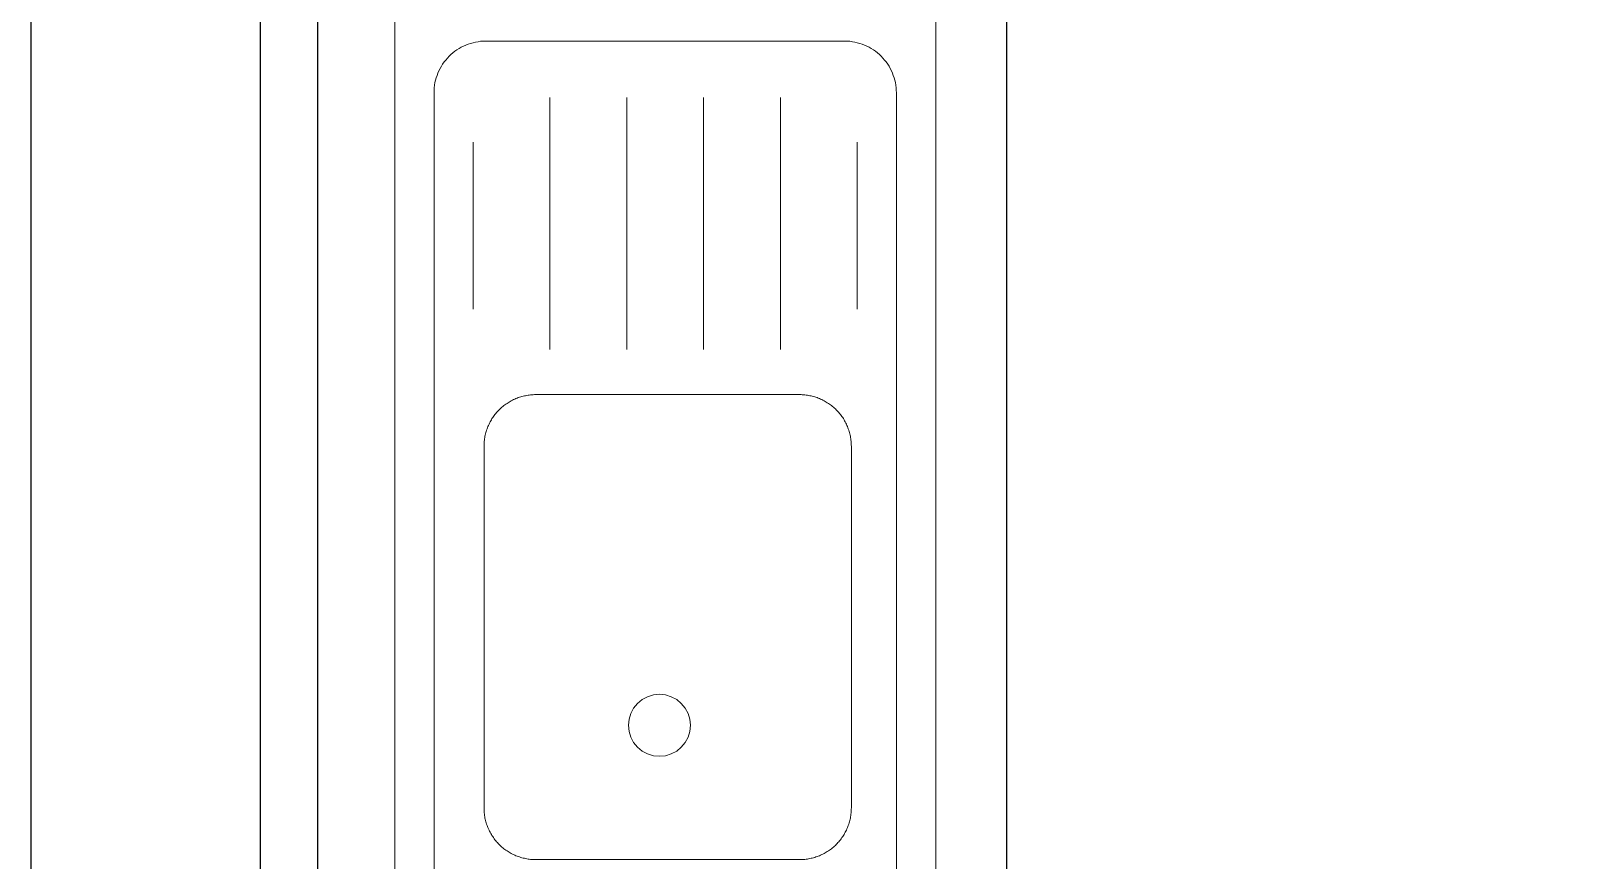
# Model space of a CAD drawing. Header units: millimetres. Extents: x 860 to 1444, y -43 to 267.
# Drawn here: x 1226.491 to 1227.829, y 228.472 to 229.195 of the extents above; entities that cross this region are included whole.
import ezdxf

# ---------------------------------------------------------------- set-up
doc = ezdxf.new("R2010")
doc.units = ezdxf.units.MM
doc.header["$MEASUREMENT"] = 0

# ---------------------------------------------------------------- blocks, each defined once
blk = doc.blocks.new('sink')
at = {"color": 152, "linetype": 'Continuous', "lineweight": 5, "true_color": 0x2776bb}
for points in [[(85.4475, 62.3047, 0), (86.9855, 62.3047, 0)], [(86.0128, 62.2705, 0), (86.9065, 62.2705, 0)], [(86.9515, 62.2255, 0), (86.9514, 62.2277, 0), (86.9513, 62.2299, 0), (86.951, 62.2321, 0), (86.9506, 62.2342, 0), (86.9501, 62.2364, 0), (86.9495, 62.2385, 0), (86.9489, 62.2406, 0), (86.9481, 62.2427, 0), (86.9472, 62.2447, 0), (86.9462, 62.2467, 0), (86.9451, 62.2486, 0), (86.9439, 62.2505, 0), (86.9426, 62.2523, 0), (86.9413, 62.254, 0), (86.9398, 62.2557, 0), (86.9383, 62.2573, 0), (86.9367, 62.2588, 0), (86.935, 62.2602, 0), (86.9333, 62.2616, 0), (86.9315, 62.2629, 0), (86.9296, 62.2641, 0), (86.9277, 62.2651, 0), (86.9257, 62.2661, 0), (86.9237, 62.267, 0), (86.9216, 62.2678, 0), (86.9195, 62.2685, 0), (86.9174, 62.2691, 0), (86.9153, 62.2696, 0), (86.9131, 62.27, 0), (86.9109, 62.2702, 0), (86.9087, 62.2704, 0), (86.9065, 62.2705, 0)], [(86.7179, 62.2363, 0), (86.8635, 62.2363, 0)], [(86.9515, 61.9127, 0), (86.9515, 62.2255, 0)], [(86.6829, 62.1694, 0), (86.9025, 62.1694, 0)], [(86.6829, 62.1025, 0), (86.9025, 62.1025, 0)], [(86.3825, 62.0641, 0), (86.382, 62.0693, 0), (86.3804, 62.0744, 0), (86.3779, 62.0791, 0), (86.3746, 62.0831, 0), (86.3705, 62.0865, 0), (86.3658, 62.089, 0), (86.3608, 62.0905, 0), (86.3555, 62.0911, 0), (86.3502, 62.0905, 0), (86.3452, 62.089, 0), (86.3405, 62.0865, 0), (86.3364, 62.0831, 0), (86.333, 62.0791, 0), (86.3305, 62.0744, 0), (86.329, 62.0693, 0), (86.3285, 62.0641, 0), (86.329, 62.0588, 0), (86.3305, 62.0537, 0), (86.333, 62.0491, 0), (86.3364, 62.045, 0), (86.3405, 62.0416, 0), (86.3452, 62.0391, 0), (86.3502, 62.0376, 0), (86.3555, 62.0371, 0), (86.3608, 62.0376, 0), (86.3658, 62.0391, 0), (86.3705, 62.0416, 0), (86.3746, 62.045, 0), (86.3779, 62.0491, 0), (86.3804, 62.0537, 0), (86.382, 62.0588, 0), (86.3825, 62.0641, 0)], [(86.6829, 62.0356, 0), (86.9025, 62.0356, 0)], [(86.6829, 61.9687, 0), (86.9025, 61.9687, 0)], [(86.9065, 61.8677, 0), (86.9087, 61.8677, 0), (86.9109, 61.8679, 0), (86.9131, 61.8681, 0), (86.9153, 61.8685, 0), (86.9174, 61.869, 0), (86.9195, 61.8696, 0), (86.9216, 61.8703, 0), (86.9237, 61.8711, 0), (86.9257, 61.872, 0), (86.9277, 61.873, 0), (86.9296, 61.8741, 0), (86.9315, 61.8752, 0), (86.9333, 61.8765, 0), (86.935, 61.8779, 0), (86.9367, 61.8793, 0), (86.9383, 61.8808, 0), (86.9398, 61.8824, 0), (86.9413, 61.8841, 0), (86.9426, 61.8858, 0), (86.9439, 61.8877, 0), (86.9451, 61.8895, 0), (86.9462, 61.8914, 0), (86.9472, 61.8934, 0), (86.9481, 61.8954, 0), (86.9489, 61.8975, 0), (86.9495, 61.8996, 0), (86.9501, 61.9017, 0), (86.9506, 61.9039, 0), (86.951, 61.9061, 0), (86.9513, 61.9082, 0), (86.9514, 61.9104, 0), (86.9515, 61.9127, 0)], [(86.7179, 61.9019, 0), (86.8635, 61.9019, 0)], [(86.9065, 61.8677, 0), (86.0128, 61.8677, 0)], [(85.4475, 61.8337, 0), (86.9855, 61.8337, 0)]]:
    blk.add_polyline3d(points, dxfattribs=at)
for points in [[(86.2642, 62.2269, -0.15), (86.2642, 62.2269), (86.2633, 62.2264), (86.2633, 62.2264, -0.15)], [(86.2652, 62.2274, -0.15), (86.2652, 62.2274), (86.2642, 62.2269), (86.2642, 62.2269, -0.15)], [(86.2663, 62.2278, -0.15), (86.2663, 62.2278), (86.2652, 62.2274), (86.2652, 62.2274, -0.15)], [(86.2673, 62.2282, -0.15), (86.2673, 62.2282), (86.2663, 62.2278), (86.2663, 62.2278, -0.15)], [(86.2683, 62.2286, -0.15), (86.2683, 62.2286), (86.2673, 62.2282), (86.2673, 62.2282, -0.15)], [(86.2694, 62.229, -0.15), (86.2694, 62.229), (86.2683, 62.2286), (86.2683, 62.2286, -0.15)], [(86.2704, 62.2293, -0.15), (86.2704, 62.2293), (86.2694, 62.229), (86.2694, 62.229, -0.15)], [(86.2715, 62.2296, -0.15), (86.2715, 62.2296), (86.2704, 62.2293), (86.2704, 62.2293, -0.15)], [(86.2726, 62.2299, -0.15), (86.2726, 62.2299), (86.2715, 62.2296), (86.2715, 62.2296, -0.15)], [(86.2736, 62.2302, -0.15), (86.2736, 62.2302), (86.2726, 62.2299), (86.2726, 62.2299, -0.15)], [(86.2747, 62.2304, -0.15), (86.2747, 62.2304), (86.2736, 62.2302), (86.2736, 62.2302, -0.15)], [(86.2758, 62.2306, -0.15), (86.2758, 62.2306), (86.2747, 62.2304), (86.2747, 62.2304, -0.15)], [(86.2769, 62.2308, -0.15), (86.2769, 62.2308), (86.2758, 62.2306), (86.2758, 62.2306, -0.15)], [(86.278, 62.2309, -0.15), (86.278, 62.2309), (86.2769, 62.2308), (86.2769, 62.2308, -0.15)], [(86.2791, 62.231, -0.15), (86.2791, 62.231), (86.278, 62.2309), (86.278, 62.2309, -0.15)], [(86.2802, 62.2311, -0.15), (86.2802, 62.2311), (86.2791, 62.231), (86.2791, 62.231, -0.15)], [(86.2813, 62.2312, -0.15), (86.2813, 62.2312), (86.2802, 62.2311), (86.2802, 62.2311, -0.15)], [(86.2824, 62.2312, -0.15), (86.2824, 62.2312), (86.2813, 62.2312), (86.2813, 62.2312, -0.15)], [(86.2835, 62.2313, -0.15), (86.2835, 62.2313), (86.2824, 62.2312), (86.2824, 62.2312, -0.15)], [(86.5985, 62.2313), (86.2835, 62.2313), (86.2835, 62.2313, -0.15), (86.5985, 62.2313, -0.15)], [(86.5996, 62.2312, -0.15), (86.5996, 62.2312), (86.5985, 62.2313), (86.5985, 62.2313, -0.15)], [(86.6007, 62.2312, -0.15), (86.6007, 62.2312), (86.5996, 62.2312), (86.5996, 62.2312, -0.15)], [(86.6018, 62.2311, -0.15), (86.6018, 62.2311), (86.6007, 62.2312), (86.6007, 62.2312, -0.15)], [(86.6029, 62.231, -0.15), (86.6029, 62.231), (86.6018, 62.2311), (86.6018, 62.2311, -0.15)], [(86.604, 62.2309, -0.15), (86.604, 62.2309), (86.6029, 62.231), (86.6029, 62.231, -0.15)], [(86.6051, 62.2308, -0.15), (86.6051, 62.2308), (86.604, 62.2309), (86.604, 62.2309, -0.15)], [(86.6062, 62.2306, -0.15), (86.6062, 62.2306), (86.6051, 62.2308), (86.6051, 62.2308, -0.15)], [(86.6073, 62.2304, -0.15), (86.6073, 62.2304), (86.6062, 62.2306), (86.6062, 62.2306, -0.15)], [(86.6083, 62.2302, -0.15), (86.6083, 62.2302), (86.6073, 62.2304), (86.6073, 62.2304, -0.15)], [(86.6094, 62.2299, -0.15), (86.6094, 62.2299), (86.6083, 62.2302), (86.6083, 62.2302, -0.15)], [(86.6105, 62.2296, -0.15), (86.6105, 62.2296), (86.6094, 62.2299), (86.6094, 62.2299, -0.15)], [(86.6115, 62.2293, -0.15), (86.6115, 62.2293), (86.6105, 62.2296), (86.6105, 62.2296, -0.15)], [(86.6126, 62.229, -0.15), (86.6126, 62.229), (86.6115, 62.2293), (86.6115, 62.2293, -0.15)], [(86.6136, 62.2286, -0.15), (86.6136, 62.2286), (86.6126, 62.229), (86.6126, 62.229, -0.15)], [(86.6147, 62.2282, -0.15), (86.6147, 62.2282), (86.6136, 62.2286), (86.6136, 62.2286, -0.15)], [(86.6157, 62.2278, -0.15), (86.6157, 62.2278), (86.6147, 62.2282), (86.6147, 62.2282, -0.15)], [(86.6167, 62.2274, -0.15), (86.6167, 62.2274), (86.6157, 62.2278), (86.6157, 62.2278, -0.15)], [(86.6177, 62.2269, -0.15), (86.6177, 62.2269), (86.6167, 62.2274), (86.6167, 62.2274, -0.15)], [(86.6187, 62.2264, -0.15), (86.6187, 62.2264), (86.6177, 62.2269), (86.6177, 62.2269, -0.15)], [(86.248, 62.2139, -0.15), (86.248, 62.2139), (86.2473, 62.2131), (86.2473, 62.2131, -0.15)], [(86.2487, 62.2148, -0.15), (86.2487, 62.2148), (86.248, 62.2139), (86.248, 62.2139, -0.15)], [(86.2494, 62.2156, -0.15), (86.2494, 62.2156), (86.2487, 62.2148), (86.2487, 62.2148, -0.15)], [(86.2501, 62.2165, -0.15), (86.2501, 62.2165), (86.2494, 62.2156), (86.2494, 62.2156, -0.15)], [(86.2509, 62.2173, -0.15), (86.2509, 62.2173), (86.2501, 62.2165), (86.2501, 62.2165, -0.15)], [(86.2517, 62.2181, -0.15), (86.2517, 62.2181), (86.2509, 62.2173), (86.2509, 62.2173, -0.15)], [(86.2525, 62.2188, -0.15), (86.2525, 62.2188), (86.2517, 62.2181), (86.2517, 62.2181, -0.15)], [(86.2533, 62.2196, -0.15), (86.2533, 62.2196), (86.2525, 62.2188), (86.2525, 62.2188, -0.15)], [(86.2541, 62.2203, -0.15), (86.2541, 62.2203), (86.2533, 62.2196), (86.2533, 62.2196, -0.15)], [(86.2549, 62.221, -0.15), (86.2549, 62.221), (86.2541, 62.2203), (86.2541, 62.2203, -0.15)], [(86.2558, 62.2217, -0.15), (86.2558, 62.2217), (86.2549, 62.221), (86.2549, 62.221, -0.15)], [(86.2567, 62.2224, -0.15), (86.2567, 62.2224), (86.2558, 62.2217), (86.2558, 62.2217, -0.15)], [(86.2576, 62.223, -0.15), (86.2576, 62.223), (86.2567, 62.2224), (86.2567, 62.2224, -0.15)], [(86.2585, 62.2237, -0.15), (86.2585, 62.2237), (86.2576, 62.223), (86.2576, 62.223, -0.15)], [(86.2594, 62.2243, -0.15), (86.2594, 62.2243), (86.2585, 62.2237), (86.2585, 62.2237, -0.15)], [(86.2604, 62.2249, -0.15), (86.2604, 62.2249), (86.2594, 62.2243), (86.2594, 62.2243, -0.15)], [(86.2613, 62.2254, -0.15), (86.2613, 62.2254), (86.2604, 62.2249), (86.2604, 62.2249, -0.15)], [(86.2623, 62.2259, -0.15), (86.2623, 62.2259), (86.2613, 62.2254), (86.2613, 62.2254, -0.15)], [(86.2633, 62.2264, -0.15), (86.2633, 62.2264), (86.2623, 62.2259), (86.2623, 62.2259, -0.15)], [(86.6197, 62.2259, -0.15), (86.6197, 62.2259), (86.6187, 62.2264), (86.6187, 62.2264, -0.15)], [(86.6207, 62.2254, -0.15), (86.6207, 62.2254), (86.6197, 62.2259), (86.6197, 62.2259, -0.15)], [(86.6216, 62.2249, -0.15), (86.6216, 62.2249), (86.6207, 62.2254), (86.6207, 62.2254, -0.15)], [(86.6226, 62.2243, -0.15), (86.6226, 62.2243), (86.6216, 62.2249), (86.6216, 62.2249, -0.15)], [(86.6235, 62.2237, -0.15), (86.6235, 62.2237), (86.6226, 62.2243), (86.6226, 62.2243, -0.15)], [(86.6244, 62.223, -0.15), (86.6244, 62.223), (86.6235, 62.2237), (86.6235, 62.2237, -0.15)], [(86.6253, 62.2224, -0.15), (86.6253, 62.2224), (86.6244, 62.223), (86.6244, 62.223, -0.15)], [(86.6262, 62.2217, -0.15), (86.6262, 62.2217), (86.6253, 62.2224), (86.6253, 62.2224, -0.15)], [(86.627, 62.221, -0.15), (86.627, 62.221), (86.6262, 62.2217), (86.6262, 62.2217, -0.15)], [(86.6279, 62.2203, -0.15), (86.6279, 62.2203), (86.627, 62.221), (86.627, 62.221, -0.15)], [(86.6287, 62.2196, -0.15), (86.6287, 62.2196), (86.6279, 62.2203), (86.6279, 62.2203, -0.15)], [(86.6295, 62.2188, -0.15), (86.6295, 62.2188), (86.6287, 62.2196), (86.6287, 62.2196, -0.15)], [(86.6303, 62.2181, -0.15), (86.6303, 62.2181), (86.6295, 62.2188), (86.6295, 62.2188, -0.15)], [(86.6311, 62.2173, -0.15), (86.6311, 62.2173), (86.6303, 62.2181), (86.6303, 62.2181, -0.15)], [(86.6318, 62.2165, -0.15), (86.6318, 62.2165), (86.6311, 62.2173), (86.6311, 62.2173, -0.15)], [(86.6326, 62.2156, -0.15), (86.6326, 62.2156), (86.6318, 62.2165), (86.6318, 62.2165, -0.15)], [(86.6333, 62.2148, -0.15), (86.6333, 62.2148), (86.6326, 62.2156), (86.6326, 62.2156, -0.15)], [(86.634, 62.2139, -0.15), (86.634, 62.2139), (86.6333, 62.2148), (86.6333, 62.2148, -0.15)], [(86.6346, 62.2131, -0.15), (86.6346, 62.2131), (86.634, 62.2139), (86.634, 62.2139, -0.15)], [(86.2408, 62.2004, -0.15), (86.2408, 62.2004), (86.2404, 62.1993), (86.2404, 62.1993, -0.15)], [(86.2411, 62.2014, -0.15), (86.2411, 62.2014), (86.2408, 62.2004), (86.2408, 62.2004, -0.15)], [(86.2415, 62.2024, -0.15), (86.2415, 62.2024), (86.2411, 62.2014), (86.2411, 62.2014, -0.15)], [(86.2419, 62.2035, -0.15), (86.2419, 62.2035), (86.2415, 62.2024), (86.2415, 62.2024, -0.15)], [(86.2423, 62.2045, -0.15), (86.2423, 62.2045), (86.2419, 62.2035), (86.2419, 62.2035, -0.15)], [(86.2428, 62.2055, -0.15), (86.2428, 62.2055), (86.2423, 62.2045), (86.2423, 62.2045, -0.15)], [(86.2433, 62.2065, -0.15), (86.2433, 62.2065), (86.2428, 62.2055), (86.2428, 62.2055, -0.15)], [(86.2438, 62.2075, -0.15), (86.2438, 62.2075), (86.2433, 62.2065), (86.2433, 62.2065, -0.15)], [(86.2443, 62.2084, -0.15), (86.2443, 62.2084), (86.2438, 62.2075), (86.2438, 62.2075, -0.15)], [(86.2449, 62.2094, -0.15), (86.2449, 62.2094), (86.2443, 62.2084), (86.2443, 62.2084, -0.15)], [(86.2455, 62.2103, -0.15), (86.2455, 62.2103), (86.2449, 62.2094), (86.2449, 62.2094, -0.15)], [(86.2461, 62.2113, -0.15), (86.2461, 62.2113), (86.2455, 62.2103), (86.2455, 62.2103, -0.15)], [(86.2467, 62.2122, -0.15), (86.2467, 62.2122), (86.2461, 62.2113), (86.2461, 62.2113, -0.15)], [(86.2473, 62.2131, -0.15), (86.2473, 62.2131), (86.2467, 62.2122), (86.2467, 62.2122, -0.15)], [(86.6353, 62.2122, -0.15), (86.6353, 62.2122), (86.6346, 62.2131), (86.6346, 62.2131, -0.15)], [(86.6359, 62.2113, -0.15), (86.6359, 62.2113), (86.6353, 62.2122), (86.6353, 62.2122, -0.15)], [(86.6365, 62.2103, -0.15), (86.6365, 62.2103), (86.6359, 62.2113), (86.6359, 62.2113, -0.15)], [(86.6371, 62.2094, -0.15), (86.6371, 62.2094), (86.6365, 62.2103), (86.6365, 62.2103, -0.15)], [(86.6376, 62.2084, -0.15), (86.6376, 62.2084), (86.6371, 62.2094), (86.6371, 62.2094, -0.15)], [(86.6382, 62.2075, -0.15), (86.6382, 62.2075), (86.6376, 62.2084), (86.6376, 62.2084, -0.15)], [(86.6387, 62.2065, -0.15), (86.6387, 62.2065), (86.6382, 62.2075), (86.6382, 62.2075, -0.15)], [(86.6392, 62.2055, -0.15), (86.6392, 62.2055), (86.6387, 62.2065), (86.6387, 62.2065, -0.15)], [(86.6396, 62.2045, -0.15), (86.6396, 62.2045), (86.6392, 62.2055), (86.6392, 62.2055, -0.15)], [(86.6401, 62.2035, -0.15), (86.6401, 62.2035), (86.6396, 62.2045), (86.6396, 62.2045, -0.15)], [(86.6405, 62.2024, -0.15), (86.6405, 62.2024), (86.6401, 62.2035), (86.6401, 62.2035, -0.15)], [(86.6409, 62.2014, -0.15), (86.6409, 62.2014), (86.6405, 62.2024), (86.6405, 62.2024, -0.15)], [(86.6412, 62.2004, -0.15), (86.6412, 62.2004), (86.6409, 62.2014), (86.6409, 62.2014, -0.15)], [(86.6415, 62.1993, -0.15), (86.6415, 62.1993), (86.6412, 62.2004), (86.6412, 62.2004, -0.15)], [(86.2386, 62.1896, -0.15), (86.2386, 62.1896), (86.2385, 62.1885), (86.2385, 62.1885, -0.15)], [(86.2385, 62.1885, -0.15), (86.2385, 62.1885), (86.2385, 62.1874), (86.2385, 62.1874, -0.15)], [(86.2385, 62.1874, -0.15), (86.2385, 62.1874), (86.2385, 62.1863), (86.2385, 62.1863, -0.15)], [(86.2387, 62.1907, -0.15), (86.2387, 62.1907), (86.2386, 62.1896), (86.2386, 62.1896, -0.15)], [(86.2388, 62.1918, -0.15), (86.2388, 62.1918), (86.2387, 62.1907), (86.2387, 62.1907, -0.15)], [(86.239, 62.1929, -0.15), (86.239, 62.1929), (86.2388, 62.1918), (86.2388, 62.1918, -0.15)], [(86.2391, 62.1939, -0.15), (86.2391, 62.1939), (86.239, 62.1929), (86.239, 62.1929, -0.15)], [(86.2394, 62.195, -0.15), (86.2394, 62.195), (86.2391, 62.1939), (86.2391, 62.1939, -0.15)], [(86.2396, 62.1961, -0.15), (86.2396, 62.1961), (86.2394, 62.195), (86.2394, 62.195, -0.15)], [(86.2398, 62.1972, -0.15), (86.2398, 62.1972), (86.2396, 62.1961), (86.2396, 62.1961, -0.15)], [(86.2401, 62.1983, -0.15), (86.2401, 62.1983), (86.2398, 62.1972), (86.2398, 62.1972, -0.15)], [(86.2404, 62.1993, -0.15), (86.2404, 62.1993), (86.2401, 62.1983), (86.2401, 62.1983, -0.15)], [(86.6419, 62.1983, -0.15), (86.6419, 62.1983), (86.6415, 62.1993), (86.6415, 62.1993, -0.15)], [(86.6421, 62.1972, -0.15), (86.6421, 62.1972), (86.6419, 62.1983), (86.6419, 62.1983, -0.15)], [(86.6424, 62.1961, -0.15), (86.6424, 62.1961), (86.6421, 62.1972), (86.6421, 62.1972, -0.15)], [(86.6426, 62.195, -0.15), (86.6426, 62.195), (86.6424, 62.1961), (86.6424, 62.1961, -0.15)], [(86.6428, 62.1939, -0.15), (86.6428, 62.1939), (86.6426, 62.195), (86.6426, 62.195, -0.15)], [(86.643, 62.1929, -0.15), (86.643, 62.1929), (86.6428, 62.1939), (86.6428, 62.1939, -0.15)], [(86.6431, 62.1918, -0.15), (86.6431, 62.1918), (86.643, 62.1929), (86.643, 62.1929, -0.15)], [(86.6433, 62.1907, -0.15), (86.6433, 62.1907), (86.6431, 62.1918), (86.6431, 62.1918, -0.15)], [(86.6434, 62.1896, -0.15), (86.6434, 62.1896), (86.6433, 62.1907), (86.6433, 62.1907, -0.15)], [(86.6434, 62.1885, -0.15), (86.6434, 62.1885), (86.6434, 62.1896), (86.6434, 62.1896, -0.15)], [(86.6435, 62.1874, -0.15), (86.6435, 62.1874), (86.6434, 62.1885), (86.6434, 62.1885, -0.15)], [(86.6435, 62.1863, -0.15), (86.6435, 62.1863), (86.6435, 62.1874), (86.6435, 62.1874, -0.15)], [(86.2385, 62.1863), (86.2385, 61.9563), (86.2385, 61.9563, -0.15), (86.2385, 62.1863, -0.15)], [(86.6435, 62.1863), (86.6435, 61.9563), (86.6435, 61.9563, -0.15), (86.6435, 62.1863, -0.15)], [(86.2385, 61.9563, -0.15), (86.2385, 61.9563), (86.2385, 61.9551), (86.2385, 61.9551, -0.15)], [(86.2385, 61.9551, -0.15), (86.2385, 61.9551), (86.2385, 61.954), (86.2385, 61.954, -0.15)], [(86.2385, 61.954, -0.15), (86.2385, 61.954), (86.2386, 61.9529), (86.2386, 61.9529, -0.15)], [(86.2386, 61.9529, -0.15), (86.2386, 61.9529), (86.2387, 61.9518), (86.2387, 61.9518, -0.15)], [(86.2387, 61.9518, -0.15), (86.2387, 61.9518), (86.2388, 61.9507), (86.2388, 61.9507, -0.15)], [(86.2388, 61.9507, -0.15), (86.2388, 61.9507), (86.239, 61.9497), (86.239, 61.9497, -0.15)], [(86.239, 61.9497, -0.15), (86.239, 61.9497), (86.2391, 61.9486), (86.2391, 61.9486, -0.15)], [(86.2391, 61.9486, -0.15), (86.2391, 61.9486), (86.2394, 61.9475), (86.2394, 61.9475, -0.15)], [(86.2394, 61.9475, -0.15), (86.2394, 61.9475), (86.2396, 61.9464), (86.2396, 61.9464, -0.15)], [(86.2396, 61.9464, -0.15), (86.2396, 61.9464), (86.2398, 61.9453), (86.2398, 61.9453, -0.15)], [(86.6421, 61.9453, -0.15), (86.6421, 61.9453), (86.6424, 61.9464), (86.6424, 61.9464, -0.15)], [(86.6424, 61.9464, -0.15), (86.6424, 61.9464), (86.6426, 61.9475), (86.6426, 61.9475, -0.15)], [(86.6426, 61.9475, -0.15), (86.6426, 61.9475), (86.6428, 61.9486), (86.6428, 61.9486, -0.15)], [(86.6428, 61.9486, -0.15), (86.6428, 61.9486), (86.643, 61.9497), (86.643, 61.9497, -0.15)], [(86.643, 61.9497, -0.15), (86.643, 61.9497), (86.6431, 61.9507), (86.6431, 61.9507, -0.15)], [(86.6431, 61.9507, -0.15), (86.6431, 61.9507), (86.6433, 61.9518), (86.6433, 61.9518, -0.15)], [(86.6433, 61.9518, -0.15), (86.6433, 61.9518), (86.6434, 61.9529), (86.6434, 61.9529, -0.15)], [(86.6434, 61.954, -0.15), (86.6434, 61.954), (86.6435, 61.9551), (86.6435, 61.9551, -0.15)], [(86.6434, 61.9529, -0.15), (86.6434, 61.9529), (86.6434, 61.954), (86.6434, 61.954, -0.15)], [(86.6435, 61.9551, -0.15), (86.6435, 61.9551), (86.6435, 61.9563), (86.6435, 61.9563, -0.15)], [(86.2398, 61.9453, -0.15), (86.2398, 61.9453), (86.2401, 61.9443), (86.2401, 61.9443, -0.15)], [(86.2401, 61.9443, -0.15), (86.2401, 61.9443), (86.2404, 61.9432), (86.2404, 61.9432, -0.15)], [(86.2404, 61.9432, -0.15), (86.2404, 61.9432), (86.2408, 61.9421), (86.2408, 61.9421, -0.15)], [(86.2408, 61.9421, -0.15), (86.2408, 61.9421), (86.2411, 61.9411), (86.2411, 61.9411, -0.15)], [(86.2411, 61.9411, -0.15), (86.2411, 61.9411), (86.2415, 61.9401), (86.2415, 61.9401, -0.15)], [(86.2415, 61.9401, -0.15), (86.2415, 61.9401), (86.2419, 61.939), (86.2419, 61.939, -0.15)], [(86.2419, 61.939, -0.15), (86.2419, 61.939), (86.2423, 61.938), (86.2423, 61.938, -0.15)], [(86.2423, 61.938, -0.15), (86.2423, 61.938), (86.2428, 61.937), (86.2428, 61.937, -0.15)], [(86.2428, 61.937, -0.15), (86.2428, 61.937), (86.2433, 61.936), (86.2433, 61.936, -0.15)], [(86.2433, 61.936, -0.15), (86.2433, 61.936), (86.2438, 61.935), (86.2438, 61.935, -0.15)], [(86.2438, 61.935, -0.15), (86.2438, 61.935), (86.2443, 61.9341), (86.2443, 61.9341, -0.15)], [(86.2443, 61.9341, -0.15), (86.2443, 61.9341), (86.2449, 61.9331), (86.2449, 61.9331, -0.15)], [(86.2449, 61.9331, -0.15), (86.2449, 61.9331), (86.2455, 61.9322), (86.2455, 61.9322, -0.15)], [(86.2455, 61.9322, -0.15), (86.2455, 61.9322), (86.2461, 61.9313), (86.2461, 61.9313, -0.15)], [(86.6359, 61.9313, -0.15), (86.6359, 61.9313), (86.6365, 61.9322), (86.6365, 61.9322, -0.15)], [(86.6365, 61.9322, -0.15), (86.6365, 61.9322), (86.6371, 61.9331), (86.6371, 61.9331, -0.15)], [(86.6371, 61.9331, -0.15), (86.6371, 61.9331), (86.6376, 61.9341), (86.6376, 61.9341, -0.15)], [(86.6376, 61.9341, -0.15), (86.6376, 61.9341), (86.6382, 61.935), (86.6382, 61.935, -0.15)], [(86.6382, 61.935, -0.15), (86.6382, 61.935), (86.6387, 61.936), (86.6387, 61.936, -0.15)], [(86.6387, 61.936, -0.15), (86.6387, 61.936), (86.6392, 61.937), (86.6392, 61.937, -0.15)], [(86.6392, 61.937, -0.15), (86.6392, 61.937), (86.6396, 61.938), (86.6396, 61.938, -0.15)], [(86.6396, 61.938, -0.15), (86.6396, 61.938), (86.6401, 61.939), (86.6401, 61.939, -0.15)], [(86.6401, 61.939, -0.15), (86.6401, 61.939), (86.6405, 61.9401), (86.6405, 61.9401, -0.15)], [(86.6405, 61.9401, -0.15), (86.6405, 61.9401), (86.6409, 61.9411), (86.6409, 61.9411, -0.15)], [(86.6409, 61.9411, -0.15), (86.6409, 61.9411), (86.6412, 61.9421), (86.6412, 61.9421, -0.15)], [(86.6412, 61.9421, -0.15), (86.6412, 61.9421), (86.6415, 61.9432), (86.6415, 61.9432, -0.15)], [(86.6415, 61.9432, -0.15), (86.6415, 61.9432), (86.6419, 61.9443), (86.6419, 61.9443, -0.15)], [(86.6419, 61.9443, -0.15), (86.6419, 61.9443), (86.6421, 61.9453), (86.6421, 61.9453, -0.15)], [(86.2461, 61.9313, -0.15), (86.2461, 61.9313), (86.2467, 61.9303), (86.2467, 61.9303, -0.15)], [(86.2467, 61.9303, -0.15), (86.2467, 61.9303), (86.2473, 61.9294), (86.2473, 61.9294, -0.15)], [(86.2473, 61.9294, -0.15), (86.2473, 61.9294), (86.248, 61.9286), (86.248, 61.9286, -0.15)], [(86.248, 61.9286, -0.15), (86.248, 61.9286), (86.2487, 61.9277), (86.2487, 61.9277, -0.15)], [(86.2487, 61.9277, -0.15), (86.2487, 61.9277), (86.2494, 61.9269), (86.2494, 61.9269, -0.15)], [(86.2494, 61.9269, -0.15), (86.2494, 61.9269), (86.2501, 61.926), (86.2501, 61.926, -0.15)], [(86.2501, 61.926, -0.15), (86.2501, 61.926), (86.2509, 61.9252), (86.2509, 61.9252, -0.15)], [(86.2509, 61.9252, -0.15), (86.2509, 61.9252), (86.2517, 61.9244), (86.2517, 61.9244, -0.15)], [(86.2517, 61.9244, -0.15), (86.2517, 61.9244), (86.2525, 61.9237), (86.2525, 61.9237, -0.15)], [(86.2525, 61.9237, -0.15), (86.2525, 61.9237), (86.2533, 61.9229), (86.2533, 61.9229, -0.15)], [(86.2533, 61.9229, -0.15), (86.2533, 61.9229), (86.2541, 61.9222), (86.2541, 61.9222, -0.15)], [(86.2541, 61.9222, -0.15), (86.2541, 61.9222), (86.2549, 61.9215), (86.2549, 61.9215, -0.15)], [(86.2549, 61.9215, -0.15), (86.2549, 61.9215), (86.2558, 61.9208), (86.2558, 61.9208, -0.15)], [(86.2558, 61.9208, -0.15), (86.2558, 61.9208), (86.2567, 61.9201), (86.2567, 61.9201, -0.15)], [(86.2567, 61.9201, -0.15), (86.2567, 61.9201), (86.2576, 61.9195), (86.2576, 61.9195, -0.15)], [(86.2576, 61.9195, -0.15), (86.2576, 61.9195), (86.2585, 61.9188), (86.2585, 61.9188, -0.15)], [(86.2585, 61.9188, -0.15), (86.2585, 61.9188), (86.2594, 61.9182), (86.2594, 61.9182, -0.15)], [(86.6226, 61.9182, -0.15), (86.6226, 61.9182), (86.6235, 61.9188), (86.6235, 61.9188, -0.15)], [(86.6235, 61.9188, -0.15), (86.6235, 61.9188), (86.6244, 61.9195), (86.6244, 61.9195, -0.15)], [(86.6244, 61.9195, -0.15), (86.6244, 61.9195), (86.6253, 61.9201), (86.6253, 61.9201, -0.15)], [(86.6253, 61.9201, -0.15), (86.6253, 61.9201), (86.6262, 61.9208), (86.6262, 61.9208, -0.15)], [(86.6262, 61.9208, -0.15), (86.6262, 61.9208), (86.627, 61.9215), (86.627, 61.9215, -0.15)], [(86.627, 61.9215, -0.15), (86.627, 61.9215), (86.6279, 61.9222), (86.6279, 61.9222, -0.15)], [(86.6279, 61.9222, -0.15), (86.6279, 61.9222), (86.6287, 61.9229), (86.6287, 61.9229, -0.15)], [(86.6287, 61.9229, -0.15), (86.6287, 61.9229), (86.6295, 61.9237), (86.6295, 61.9237, -0.15)], [(86.6295, 61.9237, -0.15), (86.6295, 61.9237), (86.6303, 61.9244), (86.6303, 61.9244, -0.15)], [(86.6303, 61.9244, -0.15), (86.6303, 61.9244), (86.6311, 61.9252), (86.6311, 61.9252, -0.15)], [(86.6311, 61.9252, -0.15), (86.6311, 61.9252), (86.6318, 61.926), (86.6318, 61.926, -0.15)], [(86.6318, 61.926, -0.15), (86.6318, 61.926), (86.6326, 61.9269), (86.6326, 61.9269, -0.15)], [(86.6326, 61.9269, -0.15), (86.6326, 61.9269), (86.6333, 61.9277), (86.6333, 61.9277, -0.15)], [(86.6333, 61.9277, -0.15), (86.6333, 61.9277), (86.634, 61.9286), (86.634, 61.9286, -0.15)], [(86.634, 61.9286, -0.15), (86.634, 61.9286), (86.6346, 61.9294), (86.6346, 61.9294, -0.15)], [(86.6346, 61.9294, -0.15), (86.6346, 61.9294), (86.6353, 61.9303), (86.6353, 61.9303, -0.15)], [(86.6353, 61.9303, -0.15), (86.6353, 61.9303), (86.6359, 61.9313), (86.6359, 61.9313, -0.15)], [(86.2594, 61.9182, -0.15), (86.2594, 61.9182), (86.2604, 61.9177), (86.2604, 61.9177, -0.15)], [(86.2604, 61.9177, -0.15), (86.2604, 61.9177), (86.2613, 61.9171), (86.2613, 61.9171, -0.15)], [(86.2613, 61.9171, -0.15), (86.2613, 61.9171), (86.2623, 61.9166), (86.2623, 61.9166, -0.15)], [(86.2623, 61.9166, -0.15), (86.2623, 61.9166), (86.2633, 61.9161), (86.2633, 61.9161, -0.15)], [(86.2633, 61.9161, -0.15), (86.2633, 61.9161), (86.2642, 61.9156), (86.2642, 61.9156, -0.15)], [(86.2642, 61.9156, -0.15), (86.2642, 61.9156), (86.2652, 61.9151), (86.2652, 61.9151, -0.15)], [(86.2652, 61.9151, -0.15), (86.2652, 61.9151), (86.2663, 61.9147), (86.2663, 61.9147, -0.15)], [(86.2663, 61.9147, -0.15), (86.2663, 61.9147), (86.2673, 61.9143), (86.2673, 61.9143, -0.15)], [(86.2673, 61.9143, -0.15), (86.2673, 61.9143), (86.2683, 61.9139), (86.2683, 61.9139, -0.15)], [(86.2683, 61.9139, -0.15), (86.2683, 61.9139), (86.2694, 61.9135), (86.2694, 61.9135, -0.15)], [(86.2694, 61.9135, -0.15), (86.2694, 61.9135), (86.2704, 61.9132), (86.2704, 61.9132, -0.15)], [(86.2704, 61.9132, -0.15), (86.2704, 61.9132), (86.2715, 61.9129), (86.2715, 61.9129, -0.15)], [(86.2715, 61.9129, -0.15), (86.2715, 61.9129), (86.2726, 61.9126), (86.2726, 61.9126, -0.15)], [(86.2726, 61.9126, -0.15), (86.2726, 61.9126), (86.2736, 61.9123), (86.2736, 61.9123, -0.15)], [(86.2736, 61.9123, -0.15), (86.2736, 61.9123), (86.2747, 61.9121), (86.2747, 61.9121, -0.15)], [(86.2747, 61.9121, -0.15), (86.2747, 61.9121), (86.2758, 61.9119), (86.2758, 61.9119, -0.15)], [(86.2758, 61.9119, -0.15), (86.2758, 61.9119), (86.2769, 61.9117), (86.2769, 61.9117, -0.15)], [(86.2769, 61.9117, -0.15), (86.2769, 61.9117), (86.278, 61.9116), (86.278, 61.9116, -0.15)], [(86.278, 61.9116, -0.15), (86.278, 61.9116), (86.2791, 61.9115), (86.2791, 61.9115, -0.15)], [(86.2791, 61.9115, -0.15), (86.2791, 61.9115), (86.2802, 61.9114), (86.2802, 61.9114, -0.15)], [(86.2802, 61.9114, -0.15), (86.2802, 61.9114), (86.2813, 61.9113), (86.2813, 61.9113, -0.15)], [(86.2813, 61.9113, -0.15), (86.2813, 61.9113), (86.2824, 61.9113), (86.2824, 61.9113, -0.15)], [(86.2824, 61.9113, -0.15), (86.2824, 61.9113), (86.2835, 61.9113), (86.2835, 61.9113, -0.15)], [(86.5985, 61.9113), (86.2835, 61.9113), (86.2835, 61.9113, -0.15), (86.5985, 61.9113, -0.15)], [(86.5985, 61.9113, -0.15), (86.5985, 61.9113), (86.5996, 61.9113), (86.5996, 61.9113, -0.15)], [(86.5996, 61.9113, -0.15), (86.5996, 61.9113), (86.6007, 61.9113), (86.6007, 61.9113, -0.15)], [(86.6007, 61.9113, -0.15), (86.6007, 61.9113), (86.6018, 61.9114), (86.6018, 61.9114, -0.15)], [(86.6018, 61.9114, -0.15), (86.6018, 61.9114), (86.6029, 61.9115), (86.6029, 61.9115, -0.15)], [(86.6029, 61.9115, -0.15), (86.6029, 61.9115), (86.604, 61.9116), (86.604, 61.9116, -0.15)], [(86.604, 61.9116, -0.15), (86.604, 61.9116), (86.6051, 61.9117), (86.6051, 61.9117, -0.15)], [(86.6051, 61.9117, -0.15), (86.6051, 61.9117), (86.6062, 61.9119), (86.6062, 61.9119, -0.15)], [(86.6062, 61.9119, -0.15), (86.6062, 61.9119), (86.6073, 61.9121), (86.6073, 61.9121, -0.15)], [(86.6073, 61.9121, -0.15), (86.6073, 61.9121), (86.6083, 61.9123), (86.6083, 61.9123, -0.15)], [(86.6083, 61.9123, -0.15), (86.6083, 61.9123), (86.6094, 61.9126), (86.6094, 61.9126, -0.15)], [(86.6094, 61.9126, -0.15), (86.6094, 61.9126), (86.6105, 61.9129), (86.6105, 61.9129, -0.15)], [(86.6105, 61.9129, -0.15), (86.6105, 61.9129), (86.6115, 61.9132), (86.6115, 61.9132, -0.15)], [(86.6115, 61.9132, -0.15), (86.6115, 61.9132), (86.6126, 61.9135), (86.6126, 61.9135, -0.15)], [(86.6126, 61.9135, -0.15), (86.6126, 61.9135), (86.6136, 61.9139), (86.6136, 61.9139, -0.15)], [(86.6136, 61.9139, -0.15), (86.6136, 61.9139), (86.6147, 61.9143), (86.6147, 61.9143, -0.15)], [(86.6147, 61.9143, -0.15), (86.6147, 61.9143), (86.6157, 61.9147), (86.6157, 61.9147, -0.15)], [(86.6157, 61.9147, -0.15), (86.6157, 61.9147), (86.6167, 61.9151), (86.6167, 61.9151, -0.15)], [(86.6167, 61.9151, -0.15), (86.6167, 61.9151), (86.6177, 61.9156), (86.6177, 61.9156, -0.15)], [(86.6177, 61.9156, -0.15), (86.6177, 61.9156), (86.6187, 61.9161), (86.6187, 61.9161, -0.15)], [(86.6187, 61.9161, -0.15), (86.6187, 61.9161), (86.6197, 61.9166), (86.6197, 61.9166, -0.15)], [(86.6197, 61.9166, -0.15), (86.6197, 61.9166), (86.6207, 61.9171), (86.6207, 61.9171, -0.15)], [(86.6207, 61.9171, -0.15), (86.6207, 61.9171), (86.6216, 61.9177), (86.6216, 61.9177, -0.15)], [(86.6216, 61.9177, -0.15), (86.6216, 61.9177), (86.6226, 61.9182), (86.6226, 61.9182, -0.15)]]:
    blk.add_3dface(points, dxfattribs=at)

msp = doc.modelspace()

# ---------------------------------------------------------------- linework, layer by layer
for points in [[(1236.49067, 217.22959), (1236.49067, 232.22959), (1226.49067, 232.22959), (1226.49067, 217.22959), (1226.69067, 217.22959)], [(1226.69067, 229.92959), (1226.69067, 220.82959)]]:
    msp.add_lwpolyline(points)
at = {"color": 152, "true_color": 0x2776bb}
msp.add_lwpolyline([(1226.74067, 229.27959), (1227.34067, 229.27959), (1227.34067, 227.63924), (1226.74067, 227.63924)], close=True, dxfattribs=at)

# ---------------------------------------------------------------- block references
at = {"xscale": -1, "rotation": 270}
msp.add_blockref('sink', (1164.97428, 142.23407), dxfattribs=at)

doc.saveas('drawing.dxf')
